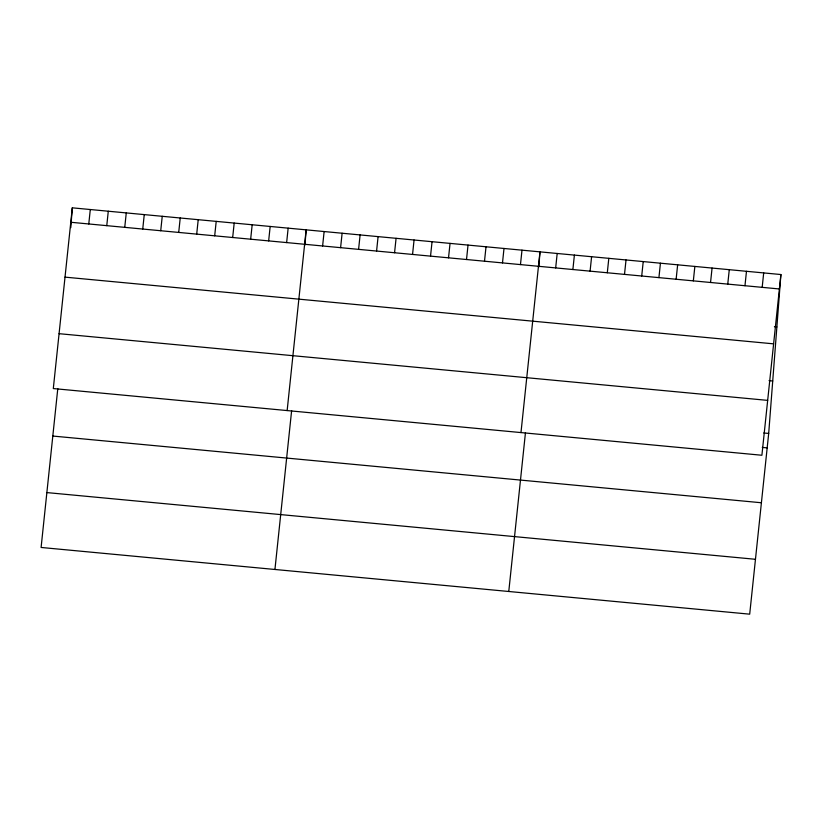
<?xml version="1.0" encoding="UTF-8"?>
<svg xmlns="http://www.w3.org/2000/svg" width="822" height="822" viewBox="0 0 822 822"><rect width="100%" height="100%" fill="white"/><g stroke="black" fill="none" stroke-linecap="round" stroke-linejoin="round"><path stroke-width="1.23" d="M70.784 227.643L72.305 207.832L780.9 274.538L768.693 433.441L749.695 614.168L41.1 547.462L57.787 388.662M304.972 244.997L306.144 229.852L287.145 410.568M538.811 267.006L539.982 251.861L520.984 432.578M72.305 207.832L53.307 388.559L761.902 455.254L780.9 274.538M88.776 223.964L90.297 209.528M106.768 225.649L108.278 211.223M124.749 227.345L126.269 212.919M142.74 229.04L144.251 214.614M160.722 230.735L162.242 216.299M178.713 232.431L180.234 217.994M196.705 234.116L198.215 219.69M214.686 235.811L216.207 221.385M232.677 237.507L234.188 223.081M250.659 239.202L252.179 224.766M268.65 240.897L270.171 226.461M286.642 242.582L288.152 228.156M274.938 569.471L291.625 410.671M322.614 245.973L324.125 231.537M340.596 247.669L342.116 233.232M358.587 249.354L360.108 234.928M376.579 251.049L378.089 236.623M394.56 252.744L396.081 238.318M412.552 254.44L414.062 240.003M430.533 256.135L432.053 241.699M448.524 257.82L450.045 243.394M466.516 259.516L468.026 245.09M484.497 261.211L486.018 246.775M502.489 262.906L503.999 248.47M520.47 264.602L521.991 250.165M508.777 591.48L525.464 432.68M555.672 267.91L557.182 253.484M572.883 269.534L574.393 255.097M590.083 271.147L591.604 256.721M607.294 272.77L608.814 258.334M624.504 274.394L626.025 259.958M641.715 276.007L643.225 261.581M658.925 277.63L660.436 263.194M676.126 279.254L677.647 264.818M693.336 280.867L694.857 266.441M710.547 282.491L712.068 268.054M727.758 284.104L729.278 269.678M744.968 285.727L746.479 271.301M762.179 287.351L763.689 272.914M70.784 222.269L779.379 288.964M774.416 326.745L776.872 326.981M65.02 277.137L773.615 343.843M769.032 380.658L772.721 381.007M59.081 333.681L767.676 400.376M763.772 432.978L768.693 433.441M762.261 447.415L767.173 447.877M52.814 436.05L761.408 502.756M46.864 492.584L755.459 559.289"/></g></svg>
